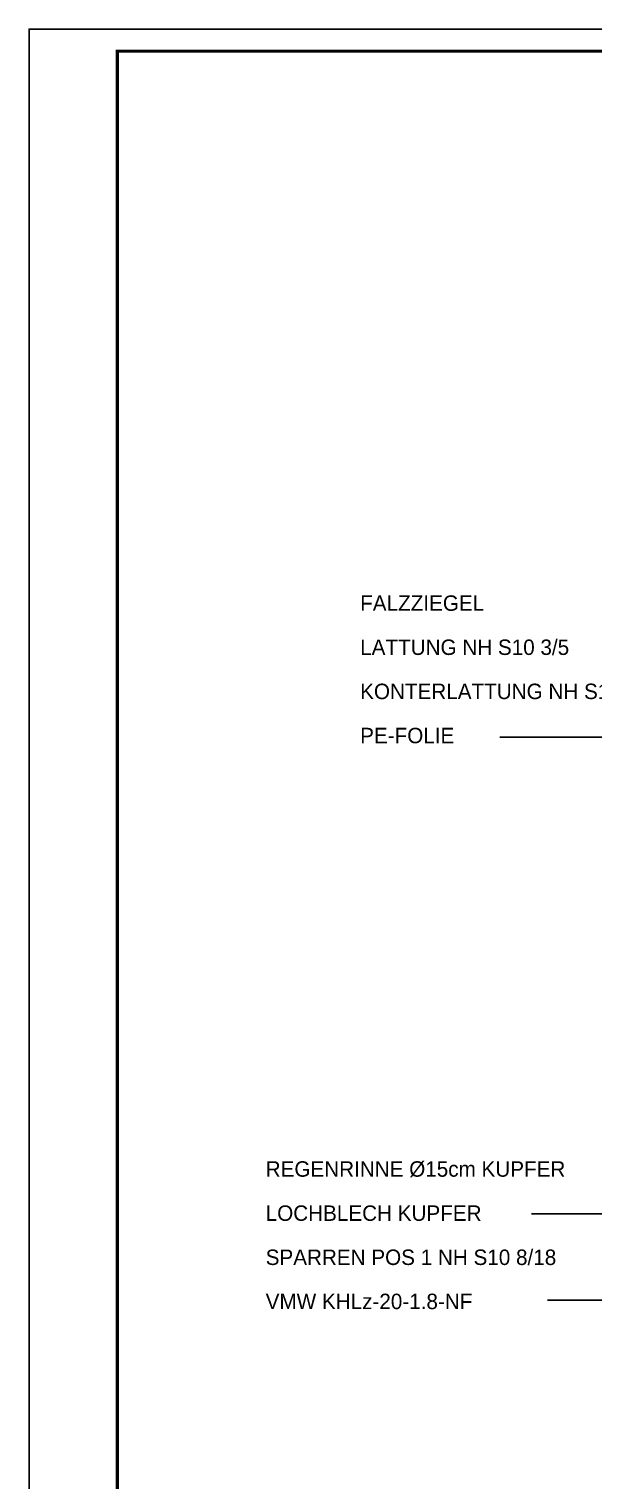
# Model space of a CAD drawing. Extents: x 0 to 21025, y 0 to 14850.
# Drawn here: x 0 to 3199, y 6627 to 14850 of the extents above; entities that cross this region are included whole.
import ezdxf

# ---------------------------------------------------------------- set-up
doc = ezdxf.new("R2010")
doc.units = 0
doc.header["$LTSCALE"] = 175
doc.layers.get('0').update_dxf_attribs({"linetype": 'CONTINUOUS'})
doc.layers.add('LEGENDE-35', color=7, linetype='CONTINUOUS')

msp = doc.modelspace()

# ---------------------------------------------------------------- linework, layer by layer
msp.add_lwpolyline([(0, 0), (21025, 0), (21025, 14850), (0, 14850)], close=True)
at = {"const_width": 17.5}
msp.add_lwpolyline([(500, 125), (20900, 125), (20900, 14725), (500, 14725)], close=True, dxfattribs=at)
at = {"layer": 'LEGENDE-35'}
for points in [[(2665, 10840), (5500, 10840), (6230, 10590)], [(2845, 8140), (4495, 8140), (4495, 9415)], [(2935, 7650), (4540, 7650), (4975, 7885)]]:
    msp.add_lwpolyline(points, dxfattribs=at)

# ---------------------------------------------------------------- texts
for s, p in [('FALZZIEGEL', (1875, 11555)), ('LATTUNG NH S10 3/5', (1875, 11305)), ('KONTERLATTUNG NH S10 3/5', (1875, 11055)), ('PE-FOLIE', (1875, 10805)), ('REGENRINNE %%c15cm KUPFER', (1340, 8350)), ('LOCHBLECH KUPFER', (1340, 8100)), ('SPARREN POS 1 NH S10 8/18', (1340, 7850)), ('VMW KHLz-20-1.8-NF', (1340, 7600))]:
    msp.add_text(s, height=87.5, dxfattribs=at).set_placement(p)

doc.saveas('drawing.dxf')
